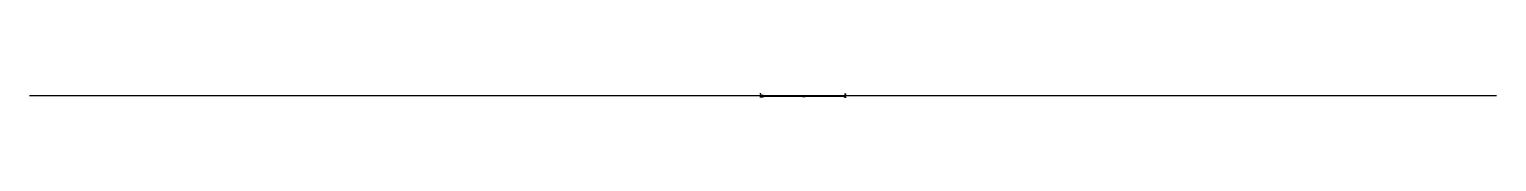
# Model space of a CAD drawing. Units: millimetres at full size, sheet at 1:100. Extents: x -15551 to 15061, y -3525 to -3455.
import ezdxf

# ---------------------------------------------------------------- set-up
doc = ezdxf.new("R2010")
doc.units = ezdxf.units.MM
doc.header["$LTSCALE"] = 100
doc.layers.add('0-0', color=7, linetype='Continuous')

msp = doc.modelspace()

# ---------------------------------------------------------------- linework, layer by layer
at = {"layer": '0-0'}
for p, q in [((-15551, -3489.8), (15061.2, -3489.8)), ((-244.9, -3524.8), (-309.9, -3524.8)), ((-244.9, -3505.8), (580.1, -3505.8)), ((630.1, -3505.8), (1455.1, -3505.8)), ((1455.1, -3454.8), (1490.1, -3454.8)), ((1455.1, -3524.8), (1490.1, -3524.8)), ((1473.1, -3524.8), (1473.1, -3454.8))]:
    msp.add_line(p, q, dxfattribs=at)
for points in [[(-274.9, -3524.8), (-286.9, -3454.8), (-309.9, -3454.8)], [(-244.9, -3524.8), (-244.9, -3489.8), (-280.9, -3489.8)], [(1455.1, -3524.8), (1455.1, -3489.8), (1473.1, -3489.8)]]:
    msp.add_lwpolyline(points, dxfattribs=at)
msp.add_lwpolyline([(580.1, -3516.8), (580.1, -3494.8), (630.1, -3494.8), (630.1, -3516.8)], close=True, dxfattribs=at)

doc.saveas('drawing.dxf')
